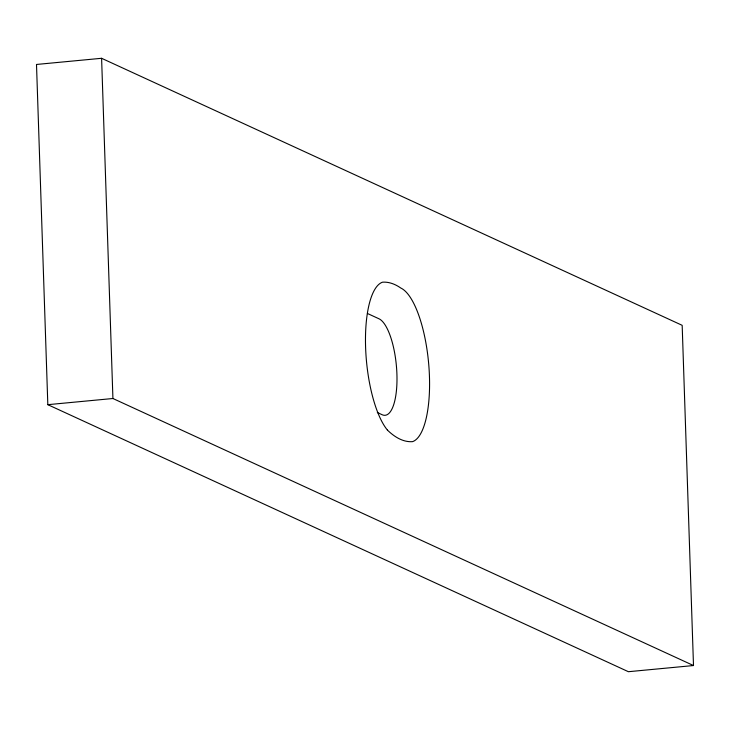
<?xml version="1.0" encoding="UTF-8"?>
<svg xmlns="http://www.w3.org/2000/svg" width="730" height="730" viewBox="0 0 730 730"><rect width="100%" height="100%" fill="white"/><g stroke="black" fill="none" stroke-linecap="round" stroke-linejoin="round"><path stroke-width="1.09" d="M101.598 58.291L36.5 64.459L47.824 404.675L628.402 671.709L693.5 665.541L682.176 325.325L101.598 58.291L112.922 398.507L693.5 665.541M47.824 404.675L112.922 398.507M367.4 313.462L378.961 318.773A48.755 15.859 84.6 0 1 396.919 374.28A48.755 15.859 84.6 0 1 382.137 414.722L377.31 412.496M387.411 430.079A209.829 68.273 84.6 0 0 412.55 441.641A77.8 25.313 84.6 0 0 428.902 366.506A77.8 25.313 84.6 0 0 400.797 288.04A209.829 68.273 84.6 0 0 382.511 282.2A77.8 25.313 84.6 0 0 365.593 347.234A77.8 25.313 84.6 0 0 387.411 430.079"/></g></svg>
